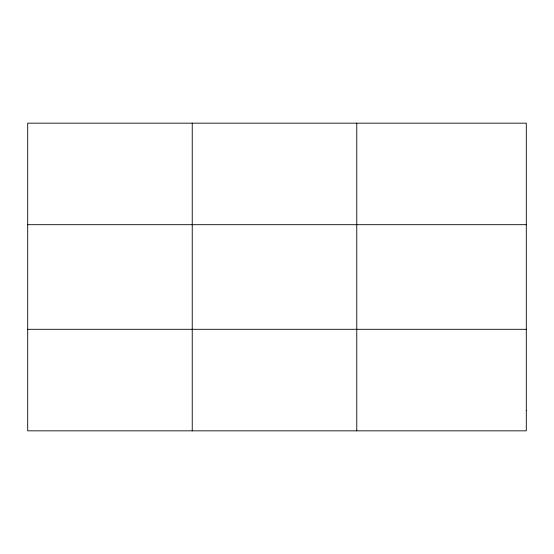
<?xml version="1.0" encoding="UTF-8"?>
<svg xmlns="http://www.w3.org/2000/svg" width="554" height="554" viewBox="0 0 554 554"><rect width="100%" height="100%" fill="white"/><g stroke="black" fill="none" stroke-linecap="round" stroke-linejoin="round"><path stroke-width="0.83" d="M192.238 123.161L192.238 430.839M356.776 123.161L356.776 430.839M27.7 224.695L526.3 224.695M27.7 329.305L526.3 329.305M526.3 410.535L526.3 430.839L27.7 430.839L27.7 123.161L526.3 123.161L526.3 410.535"/></g></svg>
